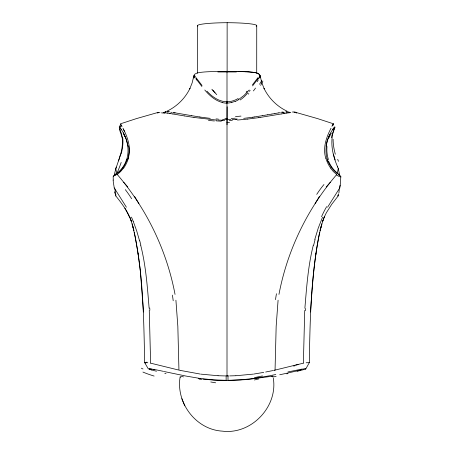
<?xml version="1.0" encoding="UTF-8"?>
<svg xmlns="http://www.w3.org/2000/svg" width="454" height="454" viewBox="0 0 454 454"><rect width="100%" height="100%" fill="white"/><g stroke="black" fill="none" stroke-linecap="round" stroke-linejoin="round"><path stroke-width="0.68" d="M197.479 73.134L197.507 25.674M227.113 71.863L227.136 22.7A29.425 2.815 -0.3 0 0 197.813 26.082M256.714 73.139L256.737 25.628M227.006 118.988L227.006 375.884L225.871 375.918M273.569 370.43L275.05 370.106L276.163 326.324L278.086 300.207M303.374 363.172L304.736 310.417M338.065 195.243L338.094 194.897M304.878 308.221C306.649 287.087 308.079 265.794 313.328 245.166M310.525 312.017C312.318 285.288 314.117 258.457 319.724 232.193C310.95 275.079 310.02 319.066 309.305 362.684L305.809 368.892M180.17 376.689C175.613 402.443 195.668 429.529 222.239 431.13C251.215 434.932 278.03 406.795 273.314 378.21M313.521 271.997L313.657 270.862M331.732 137.806C330.461 136.149 338.928 120.843 332.504 129.617M326.046 146.114L327.209 140.717L329.706 134.594M260.119 76.902L260.051 77.322M315.706 254.938L315.95 253.497M340.222 185.323L340.823 176.538L339.257 174.767L334.178 170.835L332.027 168.372L329.349 164.212M340.142 185.794L339.632 188.688M278.96 294.402C287.274 250.307 307.483 208.556 336.72 174.529L333.344 171.527L330.45 167.986M318.305 239.275L318.657 237.482M337.197 173.757L338.264 168.565L337.566 166.686M114.192 175.653C116.167 164.036 123.011 153.276 122.347 141.171C123.204 135.825 118.046 130.604 119.828 125.65M319.332 234.099L321.812 223.901L320.087 230.484L322.896 220.553L322.539 221.631L324.343 216.864L322.539 221.631M339.059 175.579L339.257 174.767L335.983 172.475M193.688 76.51L192.138 82.912L189.749 88.91L189.954 88.439C185.118 98.376 176.884 106.525 166.885 111.224M120.628 154.042L119.794 156.988M314.787 239.451L318.226 228.141L322.556 217.114M128.068 158.764C131.518 148.413 127.812 137.437 122.972 128.193M126.609 159.672C130.236 148.662 126.632 135.349 119.203 126.933M119.572 157.72L118.528 160.881M126.172 160.841L126.518 159.87M116.298 167.066L115.736 168.565L116.803 173.757M324.139 217.381L326.335 212.778L331.823 204.152L338.094 196.049M331.028 128.193C326.188 137.437 322.482 148.413 325.932 158.764M331.931 126.365L333.412 123.794L317.59 118.608L296.32 112.541M315.116 203.596L319.4 196.44M327.601 207.2L339.774 187.894M123.55 167.986L120.656 171.527L117.28 174.529C146.517 208.556 166.726 250.307 175.04 294.402M258.156 78.548L252.577 85.902M258.008 77.606L252.441 84.87M326.222 186.952L330.387 182.196M249.212 90.005L244.008 95.436L238.742 99.426M247.061 91.163L246.153 92.117M144.701 362.632L147.845 362.757M118.017 172.475L114.743 174.767L113.177 176.538L113.267 181.719L114.368 188.688M238.197 98.49C234.077 100.964 229.162 102.303 224.355 101.605A15.305 11.668 0.1 0 1 222.812 101.31C216.524 99.914 211.252 95.777 206.939 91.163M235.217 101.27L231.812 102.451M272.667 376.326L273.109 376.105L247.294 379.561L227.67 380.531A45.78 9.562 0 0 1 214.77 380.185L202.864 379.158M165.063 112.019L165.591 111.917M304.384 369.442L297.058 371.349M272.15 376.491L271.815 376.582M157.68 112.541L136.416 118.608L120.588 123.794L122.069 126.365M287.944 373.591L286.832 373.858M274.608 370.209L303.289 363.189M276.123 376.338L272.843 377.058M287.944 371.945L300.344 369.408M272.877 370.577L265.704 372.019M275.799 374.51L269.948 375.691M269.432 375.793L253.831 378.471M263.74 372.388L253.888 374.039M271.969 114.045L274.869 113.54M274.931 113.528L278.552 112.915M271.918 114.056L267.423 114.817M262.179 115.691L254.422 116.967M301.201 369.261L304.986 368.761M262.259 115.679L267.395 114.822M281.202 113.965L283.183 113.642M281.145 113.977L260.051 117.45M278.62 112.904L280.283 112.637M283.228 113.636L284.624 113.415M254.359 116.979L253.116 117.166M284.698 113.404L286.78 113.097M259.977 117.461L258.474 117.688M253.065 117.172L252.316 117.28M258.411 117.694L247.651 119.079M252.208 117.297L243.69 118.369M282.15 112.365L283.228 112.223M253.27 374.124L235.972 375.725M253.758 378.483L240.421 379.862L228.004 380.321L228.004 375.918L227.63 375.901M306.155 362.757L309.31 362.644M288.96 112.813L289.907 112.7M158.117 112.461L159.944 112.393M247.589 119.084L237.465 120.055M289.981 112.694L290.821 112.609M285.532 111.979L286.281 111.922M237.192 118.988L235.683 119.101M232.352 120.372L229.327 120.492M286.724 111.9L287.217 111.883M235.791 375.73L229.701 375.901M230.757 119.357L227.823 119.402A38.948 16.582 0 0 1 227 119.396A38.948 16.599 0 0 1 226.177 119.413L223.158 119.351M217.835 71.965L236.381 71.965M294.056 112.393L295.883 112.461M228.493 375.912L228.004 375.918M228.964 71.556C219.299 71.749 209.549 71.165 199.942 72.453C197.649 72.816 192.865 73.662 194.062 76.987M228.952 71.556L234.133 71.567M234.094 71.567L236.659 71.579M200.242 378.483L213.59 379.867L226.251 380.321M225.354 375.912L224.577 375.906M236.602 71.579L237.896 71.59M237.839 71.59L239.054 71.601M238.509 71.596L239.723 71.613M239.655 71.607L240.325 71.618M240.251 71.618L240.921 71.63M224.06 375.901L218.056 375.725M240.841 71.624L241.511 71.636M241.426 71.636L242.09 71.647M242.005 71.647L242.669 71.664M166.777 111.883L167.271 111.9M242.578 71.658L243.804 71.687M243.145 71.67L244.366 71.704M224.673 120.492L221.648 120.372M244.263 71.698L245.994 71.76M244.808 71.715L247.543 71.828M227.505 375.901L227.131 375.889M222.903 119.345L222.562 119.334M246.409 71.777L248.043 71.857M218.028 375.725L200.776 374.13M247.941 71.851L248.537 71.885M167.713 111.922L168.462 111.979M248.434 71.88L249.019 71.919M149.014 368.767L150.683 368.937M248.923 71.908L250.415 72.021M218.317 119.101L216.019 118.925M249.399 71.942C252.685 72.612 260.392 71.84 260.006 76.811C260.88 72.98 253.888 72.243 250.784 72.055M216.535 120.055L194.023 117.461M163.179 112.609L164.019 112.694M288.404 111.917L288.818 111.985M210.298 118.363L200.935 117.172M164.093 112.7L165.04 112.813M170.766 112.223L171.845 112.365M200.242 378.846L198.239 378.585M167.22 113.097L169.302 113.404M200.214 378.477L185.76 376.02L164.286 371.565M151.188 369.011L152.794 369.261M200.878 117.166L199.635 116.979M200.027 374.022L180.896 370.526M193.949 117.45L184.54 115.94M173.712 112.637L175.38 112.904M199.578 116.967L191.815 115.691M169.376 113.415L170.772 113.636M170.817 113.642L172.798 113.965M184.449 115.923L172.855 113.977M175.443 112.915L191.741 115.679M150.7 363.183L178.456 369.987M153.651 369.408L154.093 369.488M180.55 370.453L178.95 370.101L177.837 326.324L175.914 300.207M166.028 373.585L164.791 373.284M156.499 371.241L149.621 369.442M222.188 102.451C215.094 100.572 209.43 95.476 204.788 90.005M145.059 362.888L144.73 362.718L148.384 369.011M287.115 111.224C277.116 106.525 268.882 98.376 264.046 88.439L264.251 88.91L261.862 82.912L260.312 76.51M119.708 127.245L121.496 129.617M123.613 182.196L127.778 186.952M202.047 85.477L195.992 77.606M201.911 86.521L196.151 78.956M115.906 196.049C122.115 203.869 128.329 212.029 131.461 221.631L131.104 220.553L133.913 230.484L132.188 223.901C143.413 269.182 143.646 316.313 144.695 362.684M134.6 196.44L138.884 203.596M114.226 187.894L126.399 207.2M123.953 133.93L126.524 139.877L127.954 146.114M119.714 128.998L121.439 133.584L122.268 137.806M131.444 217.114L131.745 217.789A111.009 101.639 61 0 1 133.141 221.223M181.827 398.663L184.778 405.842M328.214 161.794L327.482 159.87M133.187 221.206L136.711 230.95L139.594 240.875M129.861 217.381L129.657 216.864L131.461 221.631M337.702 167.066C332.107 154.474 329.343 140.104 334.865 127.046C327.413 134.742 323.776 148.969 327.391 159.672A26.162 22.394 61.9 0 0 329.32 164.229M339.518 175.431L339.376 175.011M335.148 159.933L333.372 154.042M114.941 175.579L114.743 174.767C118.999 172.327 122.347 168.508 124.651 164.212A26.162 22.325 -62 0 0 126.575 159.66M140.672 245.166C145.91 265.794 147.385 287.087 149.122 308.221M338.264 168.565L339.808 175.653M134.668 234.099L134.276 232.193L135.695 239.275M135.343 237.482L138.294 254.938M138.05 253.497L140.479 271.997M115.906 194.897L115.935 195.243M140.343 270.862L143.475 312.017M149.264 310.417L150.626 363.166M227 119.3L226.966 102.462L227.068 102.769A5.806 5.584 0.7 0 1 227.091 102.984L227.096 103.103A15.606 11.645 -0.8 0 0 231.784 102.383M227.034 102.462A6.089 5.857 0.8 0 1 227 101.991L227 71.556M226.132 375.918L226.132 380.321M201.775 379.334A45.496 5.857 2 0 1 199.09 378.999M180.261 377.166A47.925 3.938 4 0 1 182.803 376.445M210.758 381.973A45.723 0.323 9.8 0 1 215.633 382.801M183.819 376.934A50.071 0.931 11.4 0 1 183.501 376.854M227.136 22.7A29.425 2.815 0.2 0 1 256.175 26.167M300.463 370.027A39.129 1.895 -11.4 0 1 279.704 374.76M300.622 369.34A45.911 0.953 -12.8 0 1 301.445 369.204M305.803 368.586A109.051 2.032 -12.3 0 1 304.838 369.074M305.519 368.966A67.084 1.231 -12.1 0 1 305.417 369.221M258.842 378.914A83.19 0.976 -13.1 0 1 254.353 379.981M262.469 375.918A109.834 5.788 -10.7 0 1 254.405 377.643M154.116 376.065A107.99 14.136 7.2 0 1 142.925 372.059M143.021 368.983A80.148 2.815 11.6 0 1 141.393 368.154M151.693 369.885A60.972 1.078 12.3 0 1 149.44 369.238M149.06 368.932A114.385 2.1 12.1 0 1 150.405 369.068M150.836 368.971A71.045 1.385 12.5 0 1 151.364 369.051M153.066 369.323A45.928 0.942 12.8 0 1 153.946 369.482M153.441 369.335A24.306 0.488 12.7 0 1 163.599 371.383M146.914 362.23A48.232 2.406 16.5 0 1 146.892 362.071M146.245 362.388A61.869 1.765 13.2 0 1 146.086 362.207M145.745 363.104A58.872 0.812 13.3 0 1 145.672 363.081M340.926 176.924A8.853 5.737 49 0 1 336.55 174.926M340.057 185.209A35.236 0.834 -81.6 0 1 339.666 187.462M338.922 192.939A35.123 0.999 -82 0 1 339.24 189.42M338.48 193.858A34.981 0.59 -81.3 0 1 337.946 196.026M337.986 195.532A35.554 0.743 -80.7 0 1 337.997 195.305M333.446 123.692A30.747 1.793 -72.8 0 1 333.537 125.196M332.175 125.673A28.937 0.409 -65.2 0 1 332.793 124.475M330.518 167.935A28.137 23.687 62.5 0 1 326.023 158.747M338.446 161.335A31.729 1.135 70 0 1 337.714 159.32M335.313 154.218A30.1 12.162 70.2 0 1 333.117 139.264M328.685 138.243A28.71 2.429 -66.9 0 1 331.306 133.141M328.424 159.638A27.251 20.526 68.1 0 1 326.988 146.472M336.244 172.089A24.425 20.623 62.5 0 1 328.764 161.59M289.136 112.081A19.948 1.924 -14.9 0 1 289.187 112.28M286.468 112.104A24.147 2.304 -13.5 0 1 287.83 112.076M282.252 112.626A36.513 3.955 -15.3 0 1 284.459 112.348M281.23 112.274A46.796 5.312 -15.8 0 1 283.046 112.025M240.995 116.088A70.041 18.012 -1.9 0 1 235.473 116.582M235.268 118.21A51.313 18.597 -0.4 0 1 231.217 118.426M229.525 122.552A44.027 26.621 0.1 0 1 227.006 122.597M227.006 118.398A44.027 22.428 0.1 0 1 224.883 118.369M236.971 119.277A64.173 18.943 -1.1 0 1 232.062 119.572M286.905 113.052A50.082 7.213 -16.2 0 1 288.965 112.785M292.393 112.025A33.551 4.523 -15.6 0 1 295.191 111.962M296.053 112.422A19.936 2.162 -12.6 0 1 296.434 112.513M296.139 112.938A21.656 2.395 -14.6 0 1 296.587 113.04M247.844 92.798A41.513 30.27 -2.4 0 1 240.166 99.993M255.5 88.07A65.438 30.412 -25.2 0 1 253.4 90.931M261.793 80.347A64.502 19.153 -35 0 1 259.563 84.262M249.45 91.368A29.89 0.607 -55 0 1 250.131 90.414M257.571 79.569A22.416 1.606 -62.5 0 1 258.666 77.923M259.194 77.072A18.733 1.634 -66.7 0 1 260.624 75.744M227 101.991A6.089 5.857 -0.8 0 1 226.966 102.462M227.148 106.792A48.147 0.306 -89.8 0 1 227.023 124.731M238.849 99.522A25.94 19.289 -1.3 0 1 235.325 101.407M262.906 81.062A65.909 20.822 -34.4 0 1 260.63 85.375M248.332 94.194A30.18 0.465 -54.8 0 1 248.849 93.467M257.157 81.72A22.581 1.487 -62 0 1 258.252 80M259.302 78.088A18.756 1.589 -66.7 0 1 260.67 76.55M115.787 194.034A35.554 0.704 80.8 0 1 115.827 194.408M115.452 192.099A34.981 0.732 80.7 0 1 114.714 188.37M115.827 196.049A35.123 0.556 80.8 0 1 114.975 192.252M115.078 193.381A35.236 1.039 82.1 0 1 114.72 191.599M117.115 174.132A8.853 4.988 -44 0 1 113.279 176.141M113.12 180.028A9.835 0.528 -72.6 0 1 113.046 180.136M128.221 158.804A28.137 23.954 -62.5 0 1 123.687 168.094M123.488 129.458A28.937 0.318 64.9 0 1 124.504 131.547M120.792 126.365A29.243 1.453 76.8 0 1 120.65 124.061M123.437 133.533A31.61 1.929 74 0 1 123.329 133.056M126.513 160.949A24.465 21.616 -63.9 0 1 118.25 172.826M128.658 145.847A27.251 22.405 -63.1 0 1 127.495 160.114M120.588 127.029A28.591 5.193 73.1 0 1 121.519 125.934M124.771 136.552A25.725 2.049 63 0 1 123.233 132.977M122.676 137.369A30.1 14.352 -68.2 0 1 121.15 153.991M121.195 162.436A31.746 6.549 -71.3 0 1 117.24 172.588M157.873 113.171A21.656 2.338 17.3 0 1 157.521 112.836M157.805 112.569A19.936 2.134 12.2 0 1 158.27 112.501M161.448 112.864A33.551 4.058 14.3 0 1 164.643 113.165M165.199 112.853A50.082 7.173 16.2 0 1 167.259 113.125M221.359 121.178A64.173 20.561 0.9 0 1 216.042 120.838M222.347 120.225A51.319 20.402 0.1 0 1 217.914 119.97M214.43 120.98A71.318 22.621 1 0 1 208.454 120.338M172.792 112.723A46.802 5.022 15.4 0 1 174.637 113.006M167.52 111.639A36.519 4.262 16.1 0 1 169.546 111.803M165.171 111.797A24.147 2.435 14.4 0 1 166.113 111.69M164.779 112.274A19.948 1.918 14.5 0 1 164.972 112.11M193.989 78.105A18.676 1.578 69.2 0 1 194 76.266M194.391 77.123A22.581 1.884 66.2 0 1 194.352 76.21M196.616 80.006A30.753 1.47 59 0 1 195.89 78.548M216.768 94.648A66.239 11.991 41.7 0 1 214.299 91.992M226.904 103.177A15.606 11.781 0.6 0 1 222.159 102.513M194.13 77.606A18.75 1.657 68.9 0 1 194.164 75.404M194.346 75.818A22.416 1.918 65.9 0 1 194.465 75.199M195.458 77.078A29.89 1.538 59.1 0 1 194.987 75.988M215.077 92.854A64.82 11.747 41.3 0 1 212.761 90.363M214.055 91.424A65.438 22.768 32.2 0 1 211.848 89.239M305.377 310.644A103.784 45.434 89.3 0 1 305.514 308.476M313.652 245.222A199.658 180.635 -61.8 0 1 315.104 239.519M321.54 216.683A99.171 90.284 -61.1 0 1 326.642 206.644M275.516 299.674A115.543 102.559 81.1 0 1 276.458 293.727M295.872 365.039A61.858 1.447 -12.2 0 1 298.125 364.63M293.585 366.066A48.192 1.714 -14.4 0 1 295.015 365.754M316.739 194.374A88.014 73.27 -69.3 0 1 323.963 184.517M172.395 295.111A115.543 97.27 -84.5 0 1 173.201 300.769M124.827 208.108A99.171 87.35 61.3 0 1 129.776 217.818M139.764 240.841A203.239 184.211 61.7 0 1 140.836 245.132M149.724 307.977A103.784 46.688 -89.1 0 1 149.871 310.201M125.304 189.624A88.014 66.363 65.8 0 1 131.654 198.733"/></g></svg>
